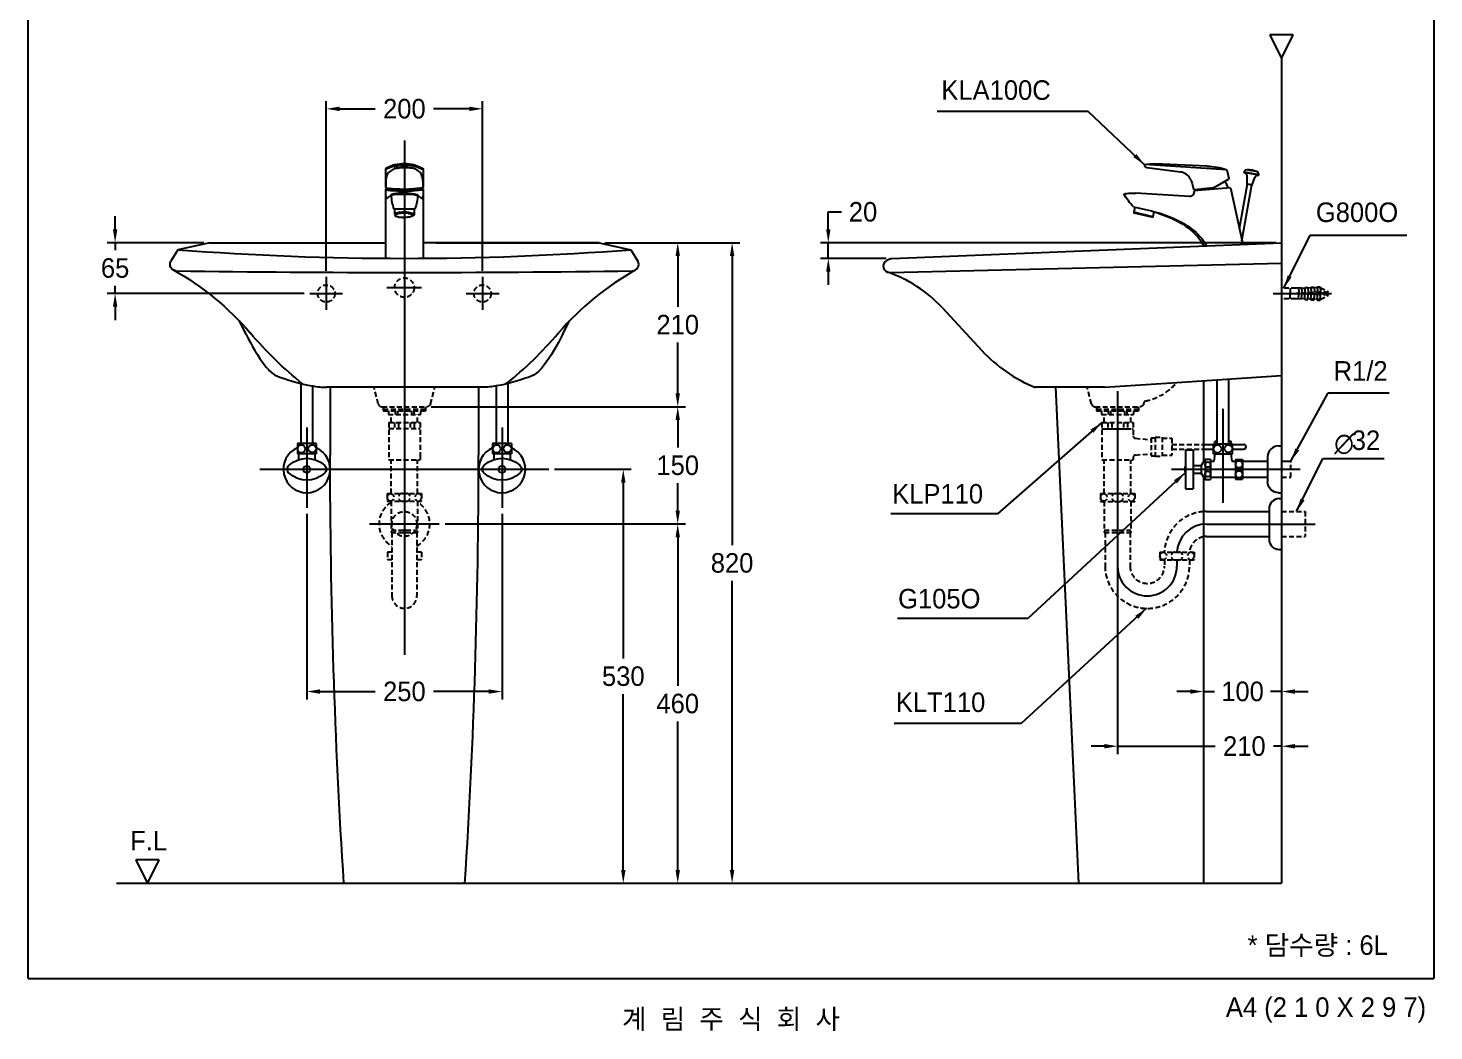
# Model space of a CAD drawing. Header units: millimetres. Extents: x 0 to 5707, y -67 to 2530.
# Drawn here: x 1907 to 3707, y -67 to 1217 of the extents above; entities that cross this region are included whole.
import ezdxf
from ezdxf.enums import TextEntityAlignment as Align
from ezdxf.lldxf.tags import DXFTag

# ---------------------------------------------------------------- set-up
doc = ezdxf.new("R2010")
doc.units = ezdxf.units.MM
doc.linetypes.add('DASHED2', pattern=[9.525, 6.35, -3.175])
for name, color, linetype in [('TEXT', 7, 'Continuous'), ('내부선 및 부속', 4, 'Continuous'), ('도각라인', 7, 'Continuous'), ('외형선', 3, 'Continuous'), ('점선', 6, 'DASHED2'), ('중심선', 1, 'DASHED'), ('치수선', 7, 'Continuous')]:
    doc.layers.add(name, color=color, linetype=linetype)
doc.styles.add('____', font='')
doc.styles.add('타이틀', font='H2GTRM.TTF', dxfattribs={"height": 25})
doc.styles.get('____').set_extended_font_data('굴림')
tags = doc.linetypes.add('DASHDOT', pattern=[70, 31, -13, 13, -13]).pattern_tags.tags
tags[10:11] = [DXFTag(74, 4), DXFTag(75, 0), DXFTag(340, '0'), DXFTag(46, 0.0), DXFTag(50, 0.0), DXFTag(44, 0.0), DXFTag(45, 0.0)]
tags[8:9] = [DXFTag(74, 4), DXFTag(75, 0), DXFTag(340, '0'), DXFTag(46, 0.0), DXFTag(50, 0.0), DXFTag(44, 0.0), DXFTag(45, 0.0)]
tags[6:7] = [DXFTag(74, 4), DXFTag(75, 0), DXFTag(340, '0'), DXFTag(46, 0.0), DXFTag(50, 0.0), DXFTag(44, 0.0), DXFTag(45, 0.0)]
tags[4:5] = [DXFTag(74, 4), DXFTag(75, 0), DXFTag(340, '0'), DXFTag(46, 0.0), DXFTag(50, 0.0), DXFTag(44, 0.0), DXFTag(45, 0.0)]
tags = doc.linetypes.add('DASHED', pattern=[25.72, 12.86, -12.86]).pattern_tags.tags
tags[6:7] = [DXFTag(74, 4), DXFTag(75, 0), DXFTag(340, '0'), DXFTag(46, 0.0), DXFTag(50, 0.0), DXFTag(44, 0.0), DXFTag(45, 0.0)]
tags[4:5] = [DXFTag(74, 4), DXFTag(75, 0), DXFTag(340, '0'), DXFTag(46, 0.0), DXFTag(50, 0.0), DXFTag(44, 0.0), DXFTag(45, 0.0)]
doc.dimstyles.new('MSADIM', dxfattribs={"dimtxt": 33, "dimasz": 17, "dimexe": 10, "dimexo": 7.5, "dimgap": 10, "dimtad": 0, "dimtih": 1, "dimtoh": 1, "dimdec": 0, "dimzin": 1, "dimdsep": 46, "dimtxsty": '____', "dimcen": 11.25, "dimadec": 0, "dimazin": 0, "dimtfac": 1, "dimtdec": 0, "dimtix": 1, "dimtmove": 0, "dimatfit": 3, "dimfxl": 0, "dimtolj": 1, "dimtzin": 1, "dimarcsym": 0})

# ---------------------------------------------------------------- blocks, each defined once
blk = doc.blocks.new('*D22')
at = {"layer": '치수선', "color": 0, "linetype": 'Continuous', "lineweight": -2}
for p, q in [((2289.1, 905.9), (2289.1, 1123.4)), ((2489.1, 905.9), (2489.1, 1123.4)), ((2306.1, 1113.4), (2351.8, 1113.4)), ((2472.1, 1113.4), (2426.4, 1113.4))]:
    blk.add_line(p, q, dxfattribs=at)
at = {"layer": '치수선', "color": 0, "linetype": 'Continuous'}
for points in [[(2306.1, 1116.2), (2306.1, 1110.5), (2289.1, 1113.4)], [(2472.1, 1116.2), (2472.1, 1110.5), (2489.1, 1113.4)]]:
    blk.add_solid(points, dxfattribs=at)
at = {"layer": '치수선', "color": 0, "linetype": 'Continuous', "insert": (2389.1, 1113.4), "char_height": 25, "attachment_point": 5, "style": '____'}
blk.add_mtext('\\A1;200', dxfattribs=at)
blk = doc.blocks.new('*D23')
at = {"layer": '치수선', "color": 0, "linetype": 'Continuous', "lineweight": -2}
for p, q in [((2018.7, 959), (2018.7, 976)), ((2132.3, 942), (2008.7, 942)), ((2018.7, 942), (2018.7, 932.3)), ((2018.7, 877), (2018.7, 886.7)), ((2260.7, 877), (2008.7, 877)), ((2018.7, 860), (2018.7, 843))]:
    blk.add_line(p, q, dxfattribs=at)
at = {"layer": '치수선', "color": 0, "linetype": 'Continuous'}
for points in [[(2015.9, 959), (2021.6, 959), (2018.7, 942)], [(2015.9, 860), (2021.6, 860), (2018.7, 877)]]:
    blk.add_solid(points, dxfattribs=at)
at = {"layer": '치수선', "color": 0, "linetype": 'Continuous', "insert": (2018.7, 909.5), "char_height": 25, "attachment_point": 5, "style": '____'}
blk.add_mtext('\\A1;65', dxfattribs=at)
blk = doc.blocks.new('*D24')
at = {"layer": '치수선', "color": 0, "linetype": 'Continuous', "lineweight": -2}
for p, q in [((2645.9, 942), (2749.1, 942)), ((2739.1, 925), (2739.1, 859.8)), ((2739.1, 749), (2739.1, 814.1)), ((2425.2, 732), (2749.1, 732))]:
    blk.add_line(p, q, dxfattribs=at)
at = {"layer": '치수선', "color": 0, "linetype": 'Continuous'}
for points in [[(2736.3, 925), (2741.9, 925), (2739.1, 942)], [(2736.3, 749), (2741.9, 749), (2739.1, 732)]]:
    blk.add_solid(points, dxfattribs=at)
at = {"layer": '치수선', "color": 0, "linetype": 'Continuous', "insert": (2739.1, 837), "char_height": 25, "attachment_point": 5, "style": '____'}
blk.add_mtext('\\A1;210', dxfattribs=at)
blk = doc.blocks.new('*D25')
at = {"layer": '치수선', "color": 0, "linetype": 'Continuous', "lineweight": -2}
for p, q in [((2931.9, 959), (2931.9, 981.4)), ((2931.9, 981.4), (2948.9, 981.4)), ((3504.8, 942), (2921.9, 942)), ((2931.9, 922), (2931.9, 942)), ((3005.8, 922), (2921.9, 922)), ((2931.9, 905), (2931.9, 888))]:
    blk.add_line(p, q, dxfattribs=at)
at = {"layer": '치수선', "color": 0, "linetype": 'Continuous'}
for points in [[(2929.1, 959), (2934.7, 959), (2931.9, 942)], [(2929.1, 905), (2934.7, 905), (2931.9, 922)]]:
    blk.add_solid(points, dxfattribs=at)
at = {"layer": '치수선', "color": 0, "linetype": 'Continuous', "insert": (2976.4, 981.4), "char_height": 25, "attachment_point": 5, "style": '____'}
blk.add_mtext('\\A1;20', dxfattribs=at)
blk = doc.blocks.new('*D26')
at = {"layer": '치수선', "color": 0, "linetype": 'Continuous', "lineweight": -2}
for p, q in [((3302.3, 540.4), (3302.3, 287.5)), ((3512.3, 307.3), (3512.3, 287.5)), ((3285.3, 297.5), (3268.3, 297.5)), ((3302.3, 297.5), (3427.3, 297.5)), ((3512.3, 297.5), (3501.9, 297.5)), ((3529.3, 297.5), (3546.3, 297.5))]:
    blk.add_line(p, q, dxfattribs=at)
at = {"layer": '치수선', "color": 0, "linetype": 'Continuous'}
for points in [[(3285.3, 300.3), (3285.3, 294.6), (3302.3, 297.5)], [(3529.3, 300.3), (3529.3, 294.6), (3512.3, 297.5)]]:
    blk.add_solid(points, dxfattribs=at)
at = {"layer": '치수선', "color": 0, "linetype": 'Continuous', "insert": (3464.6, 297.5), "char_height": 25, "attachment_point": 5, "style": '____'}
blk.add_mtext('\\A1;210', dxfattribs=at)
blk = doc.blocks.new('*D27')
at = {"layer": '치수선', "color": 0, "linetype": 'Continuous', "lineweight": -2}
for p, q in [((2423.6, 732), (2749.1, 732)), ((2739.1, 715), (2739.1, 679.8)), ((2739.1, 599), (2739.1, 634.1)), ((2441.2, 582), (2749.1, 582))]:
    blk.add_line(p, q, dxfattribs=at)
at = {"layer": '치수선', "color": 0, "linetype": 'Continuous'}
for points in [[(2736.3, 715), (2741.9, 715), (2739.1, 732)], [(2736.3, 599), (2741.9, 599), (2739.1, 582)]]:
    blk.add_solid(points, dxfattribs=at)
at = {"layer": '치수선', "color": 0, "linetype": 'Continuous', "insert": (2739.1, 657), "char_height": 25, "attachment_point": 5, "style": '____'}
blk.add_mtext('\\A1;150', dxfattribs=at)
blk = doc.blocks.new('*D28')
at = {"layer": '치수선', "color": 0, "linetype": 'Continuous', "lineweight": -2}
for p, q in [((2441.2, 582), (2749.1, 582)), ((2739.1, 565), (2739.1, 374.8)), ((2739.1, 139), (2739.1, 329.1)), ((2708.8, 122), (2749.1, 122))]:
    blk.add_line(p, q, dxfattribs=at)
at = {"layer": '치수선', "color": 0, "linetype": 'Continuous'}
for points in [[(2736.3, 565), (2741.9, 565), (2739.1, 582)], [(2736.3, 139), (2741.9, 139), (2739.1, 122)]]:
    blk.add_solid(points, dxfattribs=at)
at = {"layer": '치수선', "color": 0, "linetype": 'Continuous', "insert": (2739.1, 352), "char_height": 25, "attachment_point": 5, "style": '____'}
blk.add_mtext('\\A1;460', dxfattribs=at)
blk = doc.blocks.new('*D29')
at = {"layer": '치수선', "color": 0, "linetype": 'Continuous', "lineweight": -2}
for p, q in [((2581.4, 652), (2679.4, 652)), ((2669.4, 635), (2669.4, 409.8)), ((2669.4, 139), (2669.4, 364.2)), ((2656.8, 122), (2679.4, 122))]:
    blk.add_line(p, q, dxfattribs=at)
at = {"layer": '치수선', "color": 0, "linetype": 'Continuous'}
for points in [[(2666.6, 635), (2672.2, 635), (2669.4, 652)], [(2666.6, 139), (2672.2, 139), (2669.4, 122)]]:
    blk.add_solid(points, dxfattribs=at)
at = {"layer": '치수선', "color": 0, "linetype": 'Continuous', "insert": (2669.4, 387), "char_height": 25, "attachment_point": 5, "style": '____'}
blk.add_mtext('\\A1;530', dxfattribs=at)
blk = doc.blocks.new('*D30')
at = {"layer": '치수선', "color": 0, "linetype": 'Continuous', "lineweight": -2}
for p, q in [((2645.9, 942), (2818.7, 942)), ((2808.7, 925), (2808.7, 554.8)), ((2808.7, 139), (2808.7, 509.2)), ((2810.7, 122), (2818.7, 122))]:
    blk.add_line(p, q, dxfattribs=at)
at = {"layer": '치수선', "color": 0, "linetype": 'Continuous'}
for points in [[(2805.9, 925), (2811.6, 925), (2808.7, 942)], [(2805.9, 139), (2811.6, 139), (2808.7, 122)]]:
    blk.add_solid(points, dxfattribs=at)
at = {"layer": '치수선', "color": 0, "linetype": 'Continuous', "insert": (2808.7, 532), "char_height": 25, "attachment_point": 5, "style": '____'}
blk.add_mtext('\\A1;820', dxfattribs=at)
blk = doc.blocks.new('*D31')
at = {"layer": '치수선', "color": 0, "linetype": 'Continuous', "lineweight": -2}
for p, q in [((3395.3, 367.5), (3378.3, 367.5)), ((3412.3, 374.6), (3412.3, 357.5)), ((3412.3, 367.5), (3426.4, 367.5)), ((3512.3, 367.5), (3498.2, 367.5)), ((3512.3, 369.4), (3512.3, 357.5)), ((3529.3, 367.5), (3546.3, 367.5))]:
    blk.add_line(p, q, dxfattribs=at)
at = {"layer": '치수선', "color": 0, "linetype": 'Continuous'}
for points in [[(3395.3, 370.3), (3395.3, 364.6), (3412.3, 367.5)], [(3529.3, 370.3), (3529.3, 364.6), (3512.3, 367.5)]]:
    blk.add_solid(points, dxfattribs=at)
at = {"layer": '치수선', "color": 0, "linetype": 'Continuous', "insert": (3462.3, 367.5), "char_height": 25, "attachment_point": 5, "style": '____'}
blk.add_mtext('\\A1;100', dxfattribs=at)
blk = doc.blocks.new('*D32')
at = {"layer": '치수선', "color": 0, "linetype": 'Continuous', "lineweight": -2}
for p, q in [((2264.1, 595), (2264.1, 357.5)), ((2514.1, 595), (2514.1, 357.5)), ((2281.1, 367.5), (2351.8, 367.5)), ((2497.1, 367.5), (2426.4, 367.5))]:
    blk.add_line(p, q, dxfattribs=at)
at = {"layer": '치수선', "color": 0, "linetype": 'Continuous'}
for points in [[(2281.1, 370.3), (2281.1, 364.6), (2264.1, 367.5)], [(2497.1, 370.3), (2497.1, 364.6), (2514.1, 367.5)]]:
    blk.add_solid(points, dxfattribs=at)
at = {"layer": '치수선', "color": 0, "linetype": 'Continuous', "insert": (2389.1, 367.5), "char_height": 25, "attachment_point": 5, "style": '____'}
blk.add_mtext('\\A1;250', dxfattribs=at)

msp = doc.modelspace()

# ---------------------------------------------------------------- linework, layer by layer
at = {"layer": '내부선 및 부속', "linetype": 'Continuous'}
for p, q in [((2374.1, 1039.4), (2365.1, 1035.6)), ((2365.1, 1036), (2365.1, 1013)), ((2374.7, 1041.1), (2366, 1037.4)), ((2375.6, 1036.6), (2370.2, 1032.9)), ((2376.6, 1041.6), (2375.5, 1041.4)), ((2401.7, 1041.6), (2402.7, 1041.4)), ((2402.7, 1036.6), (2408, 1032.9)), ((2403.5, 1041.1), (2412.2, 1037.4)), ((2404.1, 1039.4), (2413.1, 1035.6)), ((2413.1, 1036), (2413.1, 1013)), ((2413.2, 1036.5), (2413.2, 1036.5)), ((3336.7, 1041.4), (3336.9, 1040.4)), ((3336.7, 1041.4), (3336.9, 1040.4)), ((3441.8, 1035.5), (3337.2, 1042)), ((3382.9, 1032.5), (3339.8, 1037.8)), ((3416.7, 1040.2), (3350.4, 1043)), ((3442.2, 1035.2), (3444.6, 1024.1)), ((3464.3, 1031.8), (3464.5, 1032.8)), ((3483, 1028.5), (3464.3, 1031.8)), ((3466.6, 1035.4), (3464.5, 1032.8)), ((3464.5, 1032.8), (3483.2, 1029.5)), ((3482.1, 1032.6), (3466.6, 1035.4)), ((3468, 1027.4), (3468, 1017.4)), ((3483.2, 1029.5), (3482.1, 1032.6)), ((3483.2, 1029.5), (3483, 1028.5)), ((2365.1, 1010.3), (2365.1, 922.1)), ((2365.5, 1020.7), (2365.3, 1013.3)), ((2369.2, 1010.9), (2369.1, 1010.4)), ((2409, 1010.9), (2409.1, 1010.4)), ((2412.7, 1020.7), (2412.9, 1013.3)), ((2413.1, 1010.3), (2413.1, 922.1)), ((3398.3, 1015.9), (3399.4, 1010.7)), ((3447.1, 1012.4), (3400, 1008.3)), ((3421.4, 1011.7), (3400.5, 1009.9)), ((3403.8, 1010.2), (3403.6, 1008.6)), ((3444.1, 1023.1), (3428.5, 1014)), ((3447.1, 1012.4), (3462.5, 940)), ((3468.3, 1016.9), (3458.2, 959.9)), ((3461.6, 944.2), (3474.2, 1015.9)), ((3468, 1017.4), (3474.6, 1016.2)), ((3474.2, 1015.9), (3468.3, 1016.9)), ((3474.6, 1016.2), (3478.1, 1025.6)), ((2365.1, 1002.6), (2365.7, 1000.2)), ((2372.2, 1003.3), (2367, 998.8)), ((2372.2, 1003.2), (2372.2, 1003.2)), ((2406, 1003.3), (2411.2, 998.8)), ((2413.1, 1002.6), (2412.5, 1000.2)), ((3394.3, 1001.3), (3325.8, 1005.5)), ((2375.6, 985.2), (2402.6, 985.2)), ((2376.6, 985.2), (2376.6, 978)), ((2401.6, 985.2), (2401.6, 978)), ((3322.7, 987.9), (3345.6, 982.7)), ((3324.6, 987.4), (3323, 981)), ((3347.4, 975.2), (3323, 981)), ((3346.2, 974.5), (3323.8, 979.8)), ((3348.9, 981.6), (3347.4, 975.2)), ((3010.5, 904), (3512.3, 915.7)), ((2256.6, 761.7), (2256.6, 684.8)), ((2271.6, 758.6), (2271.6, 684.8)), ((2506.6, 758.6), (2506.6, 684.7)), ((2521.6, 761.7), (2521.6, 684.7)), ((3429.8, 684.7), (3429.8, 766.6)), ((3444.8, 684.7), (3444.8, 767.6)), ((2252.1, 684.8), (2252.1, 671.8)), ((2276.1, 684.8), (2252.1, 684.8)), ((2276.1, 684.8), (2276.1, 671.8)), ((2502.1, 684.8), (2502.1, 671.8)), ((2526.1, 684.8), (2502.1, 684.8)), ((2526.1, 684.8), (2526.1, 671.8)), ((3425.3, 684.7), (3449.3, 684.7)), ((3425.3, 671.7), (3425.3, 684.7)), ((3429.8, 687.4), (3426.8, 687.4)), ((3426.8, 684.7), (3426.8, 687.4)), ((3447.8, 687.4), (3444.8, 687.4)), ((3447.8, 684.7), (3447.8, 687.4)), ((3449.3, 671.7), (3449.3, 684.7)), ((2276.1, 671.8), (2252.1, 671.8)), ((2253.6, 671.8), (2253.6, 664.3)), ((2274.6, 671.8), (2274.6, 664.3)), ((2526.1, 671.8), (2502.1, 671.8)), ((2503.6, 671.8), (2503.6, 664.3)), ((2524.6, 671.8), (2524.6, 664.3)), ((3389.3, 677), (3389.3, 627)), ((3389.3, 677), (3399.3, 677)), ((3399.3, 677), (3399.3, 627)), ((3412.3, 683.9), (3425.3, 683.9)), ((3412.3, 677.9), (3425.3, 677.9)), ((3425.3, 671.7), (3449.3, 671.7)), ((3425.8, 662.2), (3427.3, 671.7)), ((3447.3, 671.7), (3448.8, 662.2)), ((3449.3, 683.9), (3463.8, 683.9)), ((3449.3, 677.9), (3463.8, 677.9)), ((3494.3, 668), (3494.3, 636)), ((3508.3, 682), (3512.3, 682)), ((3399.3, 656.7), (3409.3, 656.7)), ((3414.3, 665), (3409.3, 656.7)), ((3409.3, 656.7), (3409.3, 647.2)), ((3414.3, 665), (3421.3, 665)), ((3414.3, 665), (3414.3, 639)), ((3421.3, 665), (3421.3, 639)), ((3421.3, 662.2), (3425.8, 662.2)), ((3448.8, 662.2), (3453.3, 662.2)), ((3453.3, 664.5), (3453.3, 639.5)), ((3453.3, 664.5), (3462.3, 664.5)), ((3462.3, 664.5), (3462.3, 639.5)), ((3462.3, 662.2), (3494.3, 662.2)), ((3399.3, 647.2), (3409.3, 647.2)), ((3409.3, 647.2), (3414.3, 639)), ((3414.3, 639), (3421.3, 639)), ((3421.3, 641.7), (3453.3, 641.7)), ((3453.3, 639.5), (3462.3, 639.5)), ((3462.3, 641.7), (3494.3, 641.7)), ((3512.3, 634.4), (3512.3, 569.4)), ((3389.3, 627), (3399.3, 627)), ((3508.3, 622), (3512.3, 622)), ((3509.3, 614.4), (3512.3, 614.4)), ((3416.2, 597.9), (3496.3, 597.9)), ((3496.3, 601.4), (3496.3, 565.9)), ((3416.2, 565.9), (3496.3, 565.9)), ((3496.3, 565.9), (3496.3, 562.4)), ((3509.3, 549.4), (3512.3, 549.4))]:
    msp.add_line(p, q, dxfattribs=at)
at = {"layer": '내부선 및 부속', "linetype": 'Continuous', "flags": 128}
for points in [[(2365.5, 1020.7, -0.089073), (2367.3, 1029.3)], [(2367.3, 1029.3, -0.148054), (2370.2, 1032.9)], [(2375.6, 1036.6, -0.068814), (2375.9, 1036.8)], [(2375.8, 1039.9, -0.019852), (2380.1, 1040.2)], [(2376.9, 1037.1, -0.026271), (2380.1, 1037.5)], [(2395.3, 1041.9, -0.016795), (2402, 1041.5)], [(2401.3, 1037.1, -0.036531), (2402.3, 1036.8)], [(2402, 1041.5, -0.078329), (2403.5, 1041.1)], [(2402.5, 1039.9, -0.072082), (2404.1, 1039.4)], [(2412.2, 1037.4, -0.2995), (2413.1, 1036)], [(3339.8, 1037.8, -0.169046), (3336.9, 1040.4)], [(3337.1, 1042, -0.060898), (3350.4, 1043)], [(3416.7, 1040.2, -0.071682), (3441.9, 1035.5)], [(3441.8, 1035.5, -0.337043), (3442.2, 1035.2)], [(3464.3, 1031.8, -0.361169), (3468, 1027.4)], [(3466.6, 1035.4, -0.142794), (3482.1, 1032.6)], [(3478.1, 1025.6, -0.361169), (3483, 1028.5)], [(2369.3, 1010.1, -0.315383), (2369.1, 1010.4)], [(2409, 1011.7, -0.016667), (2401.1, 1011)], [(2407.4, 1010.7, -0.013052), (2401.1, 1010.2)], [(2406.5, 1009.5, -0.019226), (2401.6, 1009)], [(2406.8, 1009, -0.009297), (2402.2, 1008.6)], [(2408.3, 1009.9, -0.033057), (2406.5, 1009.5)], [(2410.5, 1009.4, -0.016749), (2406.8, 1009)], [(2410.1, 1011.1, -0.01735), (2407.4, 1010.7)], [(2409, 1010.1, -0.063261), (2408.3, 1009.9)], [(2412.4, 1012.3, -0.040906), (2409, 1011.7)], [(2412.1, 1011.6, -0.047171), (2410.1, 1011.1)], [(2412.5, 1009.9, -0.038487), (2410.5, 1009.4)], [(2410.9, 1011.2, -0.052464), (2412.7, 1010.7)], [(2413.1, 1013, -0.312768), (2412.1, 1011.6)], [(2413.1, 1013.3, -0.33485), (2412.4, 1012.3)], [(2413, 1010.2, -0.104527), (2412.5, 1009.9)], [(2412.7, 1010.7, -0.110263), (2413.1, 1010.5)], [(2413.1, 1010.5, -0.425112), (2413, 1010.2)], [(3400, 1008.3, -0.51857), (3394.3, 1001.3)], [(3395.4, 1023.9, -0.070886), (3398.3, 1015.9)], [(3400.5, 1009.9, -0.378336), (3399.4, 1010.7)], [(3428.5, 1014, -0.111261), (3421.4, 1011.7)], [(3439.6, 1020.5, -0.082698), (3443.4, 1012.1)], [(3444.6, 1024.1, -0.323464), (3444.1, 1023.1)], [(3468.4, 1016.9, -0.337834), (3468, 1017.4)], [(3474.6, 1016.2, -0.337834), (3474.1, 1015.9)], [(2393.2, 1005.5, -0.046773), (2405.2, 1003.7)], [(2401.1, 1004.2, -0.028461), (2405.1, 1003.7)], [(2402.1, 1003.5, -0.021614), (2405.4, 1003.2)], [(2406.1, 1003, -0.078674), (2402.6, 985.2)], [(2405.1, 1003.7, -0.135172), (2406, 1003.3)], [(2405.4, 1003.2, -0.06795), (2406.1, 1003)], [(2405.8, 1003.4, -0.261582), (2406.1, 1003)], [(2411.9, 998.9, -0.463813), (2411.2, 998.8)], [(2412.5, 1000.2, -0.071879), (2411.9, 998.9)], [(3310.9, 1003.8, -0.495636), (3311.2, 1004.5)], [(3322.7, 987.9, -0.069061), (3310.9, 1003.8)], [(3311.2, 1004.5, -0.046958), (3318.7, 1005.5)], [(3318.7, 1005.5, -0.025335), (3325.8, 1005.5)], [(2393.2, 974.6, -0.019341), (2389.1, 974.4)], [(2397.9, 975.4, -0.04124), (2393.2, 974.6)], [(2393.9, 979.6, -0.046246), (2398.5, 978.7)], [(2394.9, 980.7, -0.049756), (2399.6, 979.7)], [(2399.6, 976, -0.068377), (2396.5, 975.1)], [(2399.5, 975.9, -0.03411), (2397.9, 975.4)], [(2398.5, 978.7, -0.109407), (2400.4, 977.7)], [(2400.8, 976.6, -0.063858), (2399.5, 975.9)], [(2399.6, 979.7, -0.094383), (2401.2, 978.8)], [(2400.4, 976.7, -0.105383), (2399.6, 976)], [(2400.4, 977.7, -0.413018), (2400.4, 976.7)], [(2401.6, 977.8, -0.188205), (2400.8, 976.6)], [(2401.2, 978.8, -0.276305), (2401.6, 977.8)], [(3345.6, 982.7, -0.07809), (3388.9, 965.4)], [(3347.4, 975.2, -0.414214), (3346.2, 974.5)], [(3348.9, 981.6, -0.040931), (3375.6, 971.4)], [(3375.6, 971.4, -0.084528), (3401.7, 953)], [(3388.9, 965.4, -0.085415), (3410, 947.4)], [(3401.7, 953, -0.078276), (3412.7, 938)], [(3410, 947.4, -0.048392), (3416.4, 938.1)], [(2259.1, 761.1, -0.047041), (2191.7, 826.5)], [(2241.4, 657.2, -0.388889), (2286.8, 657.2)], [(2491.4, 657.2, -0.388889), (2536.8, 657.2)], [(2241.4, 646.9, -0.44), (2241.4, 657.2)], [(2286.8, 657.2, -0.44), (2286.8, 646.9)], [(2491.4, 646.9, -0.44), (2491.4, 657.2)], [(2536.8, 657.2, -0.44), (2536.8, 646.9)], [(2286.8, 646.9, -0.388889), (2241.4, 646.9)], [(2536.8, 646.9, -0.388889), (2491.4, 646.9)], [(3508.3, 622, -0.414214), (3494.3, 636)]]:
    msp.add_lwpolyline(points, format="xyb", dxfattribs=at)
at = {"layer": '내부선 및 부속', "linetype": 'Continuous'}
for centre, radius in [((2257.2, 678.2), 5), ((2271.1, 678.4), 5), ((2507.2, 678.2), 5), ((2521.1, 678.4), 5), ((3430.3, 678.1), 5), ((3444.3, 678.4), 5), ((2264.1, 652), 4.5), ((2514.1, 652), 4.5), ((3417.8, 658), 3.5), ((3417.8, 646), 3.5), ((3457.8, 658.5), 4.5), ((3457.8, 645.5), 4.5)]:
    msp.add_circle(centre, radius, dxfattribs=at)
for centre, radius, start, end in [((2366.6, 1036), 1.5, 113.3083, 180), ((2376.5, 1033.9), 6, 96.7897, 113.2812), ((2376.7, 1036.5), 5, 95.3932, 113.3083), ((2378.2, 1030.2), 7, 100.1745, 108.543), ((2385.6, 941.9), 100, 91.5446, 95.3932), ((2389.1, 988.1), 55, 76.8183, 103.1809), ((2389.1, 810.4), 230, 87.7594, 92.2406), ((2389.1, 912.8), 125, 85.8449, 94.1551), ((2389.1, 812), 230, 88.4554, 91.5446), ((2396, 985.3), 55, 83.2103, 87.7594), ((2396, 1007.5), 30, 79.8255, 85.8449), ((2401.8, 1035.4), 1.5, 55.7109, 71.457), ((2403.5, 1026.3), 8, 21.9073, 55.5941), ((2387.7, 1020), 25, 1.547, 21.9073), ((3337.2, 1041.5), 0.5, 86.4858, 191.9893), ((3380.8, 1016.1), 16.5, 28.2146, 82.9494), ((2366.1, 1013.3), 1, 180, 254.0525), ((2366.6, 1013), 1.5, 180, 249.4721), ((2365.3, 1010.3), 0.2, 136.2221, 228.3459), ((2365.9, 1009.8), 1, 111.0535, 136.2221), ((2366.2, 1011.3), 1.5, 228.3459, 252.2151), ((2368.8, 1002.3), 9, 99.1281, 111.0535), ((2369.8, 1022.7), 13.5, 252.2151, 261.0313), ((2371.6, 1032.5), 21, 254.0525, 263.4222), ((2369.9, 1021.9), 11, 249.4721, 260.2749), ((2376.3, 1063.7), 55, 261.0313, 264.8696), ((2374.8, 1050.5), 40, 260.2749, 264.2507), ((2382.9, 1130.1), 119.2, 263.4222, 267.2417), ((2370.6, 1012.4), 2.6, 239.9712, 254.4503), ((2373.6, 1023.3), 14, 254.4503, 262.0238), ((2382.9, 1130.1), 120, 264.2507, 267.2417), ((2382.6, 1133.4), 125, 264.8696, 267.0002), ((2380.7, 1073.9), 65, 262.0238, 266.4296), ((2389.1, 1258.3), 250, 267.0002, 272.9998), ((2389.1, 1208.6), 200, 266.4296, 273.5704), ((2389.1, 1259.9), 249.2, 267.2417, 272.7583), ((2389.1, 1259.9), 250, 267.2417, 272.7583), ((2408.8, 1010.4), 0.3, 300.0288, 10.0464), ((2370.6, 1001.5), 5, 194.7819, 211.2271), ((2366.7, 999.2), 0.5, 211.2271, 310.757), ((2373.5, 1001.7), 2, 99.9642, 130.7567), ((2372.7, 1003), 0.5, 123.3079, 181.9444), ((2373.2, 1000.7), 2.5, 97.9387, 113.4878), ((2430.1, 1004.9), 58, 181.9444, 199.938), ((2378.1, 965.5), 38, 92.986, 97.9387), ((2388.6, 940.6), 65, 93.1311, 103.8428), ((2379.2, 969.2), 35, 93.4431, 99.9642), ((2389.1, 753.8), 250, 87.014, 92.986), ((2389.1, 804.5), 200, 86.5569, 93.4431), ((2389.1, 930.6), 75, 86.8689, 93.1311), ((2377.6, 978), 1, 129.2743, 191.0574), ((2378.6, 978.2), 2, 191.0574, 233.692), ((2380.1, 974.9), 5, 107.7072, 129.2743), ((2381, 981.4), 6, 233.692, 248.3072), ((2378.3, 977.1), 0.7, 131.0987, 220.8647), ((2379.7, 978.3), 2.5, 220.8647, 244.9279), ((2381.1, 973.9), 5, 106.1239, 131.0987), ((2385.9, 956.8), 24, 96.3133, 107.7072), ((2383.7, 986.9), 12, 244.9279, 260.5745), ((2383.2, 987), 12, 248.3072, 256.1217), ((2386.7, 954.7), 25, 95.5326, 106.1239), ((2387.3, 1003.5), 29, 256.1217, 265.5679), ((2389.1, 1019.5), 45, 260.5745, 279.4255), ((2389.1, 928), 53, 83.6867, 96.3133), ((2389.1, 929.8), 50, 84.4674, 95.5326), ((2389.1, 1027.4), 53, 265.5679, 270), ((3324, 980.8), 1, 166.6114, 256.6114), ((2389.1, 4737.8), 3815.8, 265.6413, 274.3587), ((2389.1, 21221.6), 20317.7, 269.17621, 270.82379), ((2206.4, 1151.3), 500, 308.7165, 319.4896), ((2264.1, 652), 30, 113.5782, 66.4218), ((2514.1, 652), 30, 113.5782, 66.4218), ((3463.8, 680.9), 3, 270, 90), ((3508.3, 668), 14, 90, 180), ((3395.7, 652), 7.84, 144.9654, 215.0346), ((3509.3, 601.4), 13, 90, 180), ((3416.2, 543.9), 54, 90, 94.1511), ((3416.2, 543.9), 22, 90, 100.2345), ((3509.3, 562.4), 13, 180, 270)]:
    msp.add_arc(centre, radius, start, end, dxfattribs=at)
msp.add_open_spline([(2402.6, 1036.7), (2402.6, 1036.7), (2402.6, 1036.7)], degree=2, dxfattribs=at)
msp.add_point((2389.1, 922), dxfattribs=at)
at = {"layer": '도각라인', "color": 7}
for p, q in [((1907.3, 0), (1907.3, 2530)), ((3707.3, 2530), (3707.3, 0)), ((1907.3, 0), (3707.3, 0))]:
    msp.add_line(p, q, dxfattribs=at)
at = {"layer": '외형선', "linetype": 'Continuous'}
for p, q in [((3527.3, 1208), (3497.3, 1208)), ((3497.3, 1208), (3512.3, 1178)), ((3512.3, 1178), (3527.3, 1208)), ((3512.3, 1178), (3512.3, 122)), ((2139.8, 942), (2099.1, 933)), ((2139.8, 942), (2365.1, 942)), ((2638.4, 942), (2413.1, 942)), ((2429.3, 942), (2638.4, 942)), ((2638.4, 942), (2679.1, 933)), ((3013.3, 922), (3512.3, 942)), ((2099.1, 933), (2090.2, 918.2)), ((2679.1, 933), (2688, 918.2)), ((3011.2, 921.4), (3006.7, 919.1)), ((3077.6, 859), (3128.3, 804.1)), ((3512.3, 792), (3512.3, 447)), ((2488.9, 757), (2289.3, 757)), ((2294.1, 757), (2294.1, 670.1)), ((2484.1, 757), (2484.1, 670.1)), ((3263.4, 757), (3197.4, 757)), ((3222.8, 757), (3252.3, 122)), ((3279, 757), (3263.4, 757)), ((3285.6, 757.2), (3378.1, 763.2)), ((3378.1, 763.2), (3512.3, 772)), ((3412.3, 765.5), (3412.3, 661.7)), ((3412.3, 642.3), (3412.3, 122)), ((2075.1, 151.9), (2045.1, 151.9)), ((2045.1, 151.9), (2060.1, 121.9)), ((2060.1, 121.9), (2075.1, 151.9)), ((2020.5, 122), (3512.3, 122))]:
    msp.add_line(p, q, dxfattribs=at)
at = {"layer": '외형선', "linetype": 'Continuous', "flags": 128}
for points in [[(2097, 906.1, -0.577648), (2090.2, 918.2)], [(3011.2, 921.4, -0.108296), (3013.3, 922)], [(2093.2, 907.1, -0.089067), (2191.7, 826.5)], [(2591.7, 824.6, -0.011276), (2600.2, 841.5)], [(2591.7, 824.6, -0.051247), (2567.2, 784.4)], [(2567.2, 784.4, -0.069181), (2555.5, 772.8)], [(2506.8, 758.6, -0.044859), (2488.9, 757)], [(2554.6, 772.3, -0.049707), (2506.8, 758.6)], [(2555.5, 772.8, -0.067029), (2554.6, 772.3)], [(3285.6, 757.2, -0.016283), (3279, 757)], [(2311.6, 122, -0.015961), (2294.1, 670.1)]]:
    msp.add_lwpolyline(points, format="xyb", dxfattribs=at)
at = {"layer": '외형선', "linetype": 'Continuous'}
for centre, radius, start, end in [((2681.1, 914.1), 8, 270.8238, 30.8749), ((3010.3, 912), 8, 117.0189, 271.3405), ((2860.3, 592.6), 360, 119.1306, 139.4896), ((2952.8, 743.5), 170, 42.7774, 71.1589), ((1807.3, 644.2), 420, 25.44, 28.0241), ((2394.3, 923.4), 230, 205.44, 217.1746), ((3267.8, 933.2), 190, 222.7774, 247.8593), ((2258.8, 820.7), 60, 217.1746, 233.0044), ((2225.1, 776), 4, 233.0044, 248.3433), ((2316.2, 1005.3), 250.7, 248.3433, 259.726), ((2289.3, 857), 100, 259.726, 270), ((3197.3, 760), 3, 247.8593, 272.1291), ((-6107.4, 670.1), 8591.5, 356.34239, 0)]:
    msp.add_arc(centre, radius, start, end, dxfattribs=at)
at = {"layer": '점선'}
for p, q in [((3530.9, 884), (3512.3, 884)), ((3523.3, 884), (3523.3, 877)), ((3537.9, 884.3), (3530.9, 884)), ((3533.9, 884.1), (3534.3, 877.1)), ((3561.9, 884.6), (3534, 883.1)), ((3537.9, 884.3), (3538.3, 877.4)), ((3541.9, 884.6), (3545.9, 884.8)), ((3541.9, 884.6), (3542.3, 877.6)), ((3545.9, 884.8), (3546.3, 877.8)), ((3549.9, 885), (3553.9, 885.2)), ((3549.9, 885), (3550.3, 878)), ((3553.9, 885.2), (3554.3, 878.2)), ((3557.9, 885.4), (3561.9, 885.6)), ((3557.9, 885.4), (3558.3, 878.4)), ((3561.9, 885.6), (3562.3, 878.6)), ((3561.9, 884.6), (3572.2, 879.1)), ((3530.9, 870), (3512.3, 870)), ((3523.3, 870), (3523.3, 877)), ((3537.9, 869.6), (3530.9, 870)), ((3572.2, 879.1), (3531.1, 877)), ((3572.2, 874.8), (3531.1, 877)), ((3533.9, 869.8), (3534.3, 876.8)), ((3561.9, 869.4), (3534, 870.8)), ((3537.9, 869.6), (3538.3, 876.6)), ((3541.9, 869.4), (3542.3, 876.4)), ((3541.9, 869.4), (3545.9, 869.2)), ((3545.9, 869.2), (3546.3, 876.2)), ((3549.9, 869), (3550.3, 876)), ((3549.9, 869), (3553.9, 868.8)), ((3553.9, 868.8), (3554.3, 875.8)), ((3557.9, 868.6), (3558.3, 875.6)), ((3557.9, 868.6), (3561.9, 868.4)), ((3565.3, 877), (3560.2, 878.5)), ((3565.3, 877), (3560.2, 875.5)), ((3561.9, 868.4), (3562.3, 875.3)), ((3561.9, 869.4), (3572.2, 874.8)), ((2355.6, 735.7), (2350.2, 757)), ((2422.6, 735.7), (2428, 757)), ((3268.8, 735.7), (3263.4, 757)), ((2360.5, 732), (2417.7, 732)), ((2362.1, 732), (2362.1, 727)), ((2362.1, 729), (2416.1, 729)), ((2362.1, 727), (2416.1, 727)), ((2368.6, 727), (2368.6, 722)), ((2368.6, 722), (2409.6, 722)), ((2372.1, 712), (2372.1, 722)), ((2377.1, 727), (2377.1, 722)), ((2380.1, 727), (2380.1, 722)), ((2398.1, 727), (2398.1, 722)), ((2401.1, 727), (2401.1, 722)), ((2406.1, 712), (2406.1, 722)), ((2409.6, 727), (2409.6, 722)), ((2416.1, 732), (2416.1, 727)), ((3273.7, 732), (3330.9, 732)), ((3275.3, 731.9), (3275.3, 726.9)), ((3275.3, 728.9), (3329.3, 728.9)), ((3275.3, 726.9), (3329.3, 726.9)), ((3281.8, 726.9), (3281.8, 721.9)), ((3281.8, 721.9), (3322.8, 721.9)), ((3285.3, 711.9), (3285.3, 721.9)), ((3290.3, 726.9), (3290.3, 721.9)), ((3293.3, 726.9), (3293.3, 721.9)), ((3311.3, 726.9), (3311.3, 721.9)), ((3314.3, 726.9), (3314.3, 721.9)), ((3319.3, 711.9), (3319.3, 721.9)), ((3322.8, 726.9), (3322.8, 721.9)), ((3329.3, 731.9), (3329.3, 726.9)), ((3335.8, 735.7), (3336.3, 737.7)), ((2369.1, 712), (2369.1, 664)), ((2369.1, 712), (2409.1, 712)), ((2369.1, 704), (2409.1, 704)), ((2376.6, 712), (2376.6, 704)), ((2381.6, 712), (2381.6, 704)), ((2396.6, 712), (2396.6, 704)), ((2401.6, 712), (2401.6, 704)), ((2409.1, 712), (2409.1, 667.2)), ((3282.3, 711.9), (3282.3, 663.9)), ((3282.3, 711.9), (3322.3, 711.9)), ((3282.3, 703.9), (3322.3, 703.9)), ((3285.3, 703.9), (3319.3, 703.9)), ((3289.8, 711.9), (3289.8, 703.9)), ((3294.8, 711.9), (3294.8, 703.9)), ((3309.8, 711.9), (3309.8, 703.9)), ((3314.8, 711.9), (3314.8, 703.9)), ((3322.3, 711.9), (3322.3, 694.7)), ((3325, 691.7), (3345.3, 689.9)), ((3345.3, 692.4), (3345.3, 669.4)), ((3345.3, 692.4), (3350.3, 692.4)), ((3350.3, 692.9), (3350.3, 668.9)), ((3350.3, 692.9), (3359.3, 692.9)), ((3359.3, 692.9), (3359.3, 668.9)), ((3359.3, 691.7), (3371.8, 691.7)), ((3371.8, 691.7), (3371.8, 670.2)), ((3371.8, 691.7), (3371.8, 670.2)), ((2409.1, 667.2), (2409.1, 664)), ((3322.3, 667.2), (3322.3, 663.9)), ((3325, 670.2), (3345.3, 671.9)), ((3345.3, 669.4), (3350.3, 669.4)), ((3350.3, 668.9), (3359.3, 668.9)), ((3359.3, 670.2), (3371.8, 670.2)), ((3371.8, 683.9), (3412.3, 683.9)), ((3371.8, 677.9), (3412.3, 677.9)), ((2369.1, 664), (2409.1, 664)), ((2372.1, 621), (2372.1, 664)), ((2406.1, 621), (2406.1, 664)), ((3282.3, 663.9), (3322.3, 663.9)), ((3285.3, 620.9), (3285.3, 663.9)), ((3319.3, 620.9), (3319.3, 663.9)), ((3512.3, 662.2), (3524.3, 662.2)), ((3518.1, 662.2), (3521.6, 662.2)), ((3524.3, 641.7), (3524.3, 662.2)), ((3512.3, 641.7), (3524.3, 641.7)), ((2367.1, 621), (2411.1, 621)), ((2367.1, 621), (2367.1, 611)), ((2411.1, 621), (2411.1, 611)), ((3280.3, 620.9), (3324.3, 620.9)), ((3280.3, 620.9), (3280.3, 610.9)), ((3324.3, 620.9), (3324.3, 610.9)), ((2367.1, 611), (2411.1, 611)), ((2372.1, 611), (2372.1, 571)), ((2406.1, 611), (2406.1, 571)), ((3280.3, 610.9), (3324.3, 610.9)), ((3285.3, 610.9), (3285.3, 570.9)), ((3319.3, 610.9), (3319.3, 570.9)), ((3512.3, 597.9), (3542.3, 597.9)), ((3542.3, 597.9), (3542.3, 565.9)), ((2372.1, 574), (2406.1, 574)), ((2372.1, 571), (2406.1, 571)), ((2373.1, 571), (2373.1, 490)), ((2405.1, 571), (2405.1, 490)), ((3285.3, 573.9), (3319.3, 573.9)), ((3285.3, 570.9), (3319.3, 570.9)), ((3286.3, 570.9), (3286.3, 527.9)), ((3318.3, 570.9), (3318.3, 527.9)), ((3512.3, 565.9), (3542.3, 565.9)), ((2367.4, 546), (2367.4, 536)), ((2373.1, 546), (2367.4, 546)), ((2410.9, 546), (2405.1, 546)), ((2410.9, 546), (2410.9, 536)), ((3356.3, 545.9), (3400.3, 545.9)), ((3356.3, 545.9), (3356.3, 535.9)), ((3362.3, 545.9), (3362.3, 547.1)), ((3400.3, 545.9), (3400.3, 535.9)), ((2373.1, 536), (2367.4, 536)), ((2410.9, 536), (2405.1, 536)), ((3356.3, 535.9), (3400.3, 535.9)), ((3362.3, 535.9), (3362.3, 527.9)), ((3394.3, 535.9), (3394.3, 527.9))]:
    msp.add_line(p, q, dxfattribs=at)
at = {"layer": '점선', "flags": 128}
for points in [[(2422.6, 735.7, -0.342465), (2417.7, 732)], [(3335.8, 735.7, -0.342459), (3330.9, 732)], [(2371.4, 611, -0.859727), (2371.4, 620.9)], [(2371.4, 620.9, -0.859727), (2371.4, 611)], [(3284.6, 611, -0.859727), (3284.6, 620.9)], [(3284.6, 620.9, -0.859727), (3284.6, 611)], [(3360.6, 536, -0.859727), (3360.6, 545.9)], [(3360.6, 545.9, -0.859727), (3360.6, 536)]]:
    msp.add_lwpolyline(points, format="xyb", dxfattribs=at)
at = {"layer": '점선'}
for centre, radius in [((2289.1, 877), 11), ((2389.1, 884.5), 12.5), ((2489.1, 877), 11), ((2389.1, 582), 16)]:
    msp.add_circle(centre, radius, dxfattribs=at)
for centre, radius, start, end in [((3324.2, 807.9), 70, 281.2228, 320.3726), ((3338.2, 737.2), 2, 101.2228, 165.6169), ((2360.5, 737), 5, 194.3831, 270.0013), ((3273.7, 737), 5, 194.3831, 270), ((3325.3, 694.7), 3, 180, 265.0303), ((3325.3, 667.2), 3, 94.9697, 180), ((2386.6, 616), 5, 90, 270), ((2391.6, 616), 5, 270, 90), ((2407.6, 616), 5, 98.6269, 261.3731), ((2406.1, 616), 5, 278.6269, 81.3731), ((3299.8, 615.9), 5, 90, 270), ((3304.8, 615.9), 5, 270, 90), ((3320.8, 615.9), 5, 98.6269, 261.3731), ((3319.3, 615.9), 5, 278.6269, 81.3731), ((2389.1, 582), 32.5, 121.5389, 240.5076), ((2389.1, 582), 32.5, 299.4924, 58.4611), ((3416.2, 543.9), 54, 94.1511, 176.6714), ((3416.2, 543.9), 22, 100.2345, 174.7841), ((3375.8, 540.9), 5, 90, 270), ((3380.8, 540.9), 5, 270, 90), ((3396.8, 540.9), 5, 98.6269, 261.3731), ((3395.3, 540.9), 5, 278.6269, 81.3731), ((3340.3, 527.9), 54, 180, 0), ((3340.3, 527.9), 22, 180, 0), ((2389.1, 490), 16, 180, 0)]:
    msp.add_arc(centre, radius, start, end, dxfattribs=at)
at = {"layer": '중심선', "linetype": 'DASHDOT'}
for p, q in [((2389.1, 1072.9), (2389.1, 414.3)), ((2289.1, 898.4), (2289.1, 856.1)), ((2366.8, 884.5), (2411.2, 884.5)), ((2489.1, 898.4), (2489.1, 856.1)), ((2268.2, 877), (2309.8, 877)), ((2468.2, 877), (2510.6, 877)), ((3501.4, 877), (3576.1, 877)), ((3302.3, 752), (3302.3, 527.9)), ((3437.3, 609), (3437.3, 729.3)), ((2264.1, 705.4), (2264.1, 602.5)), ((2514.1, 705.4), (2514.1, 602.5)), ((2204.1, 652), (2573.9, 652)), ((3371.4, 652), (3535.9, 652)), ((2344.3, 582), (2433.7, 582)), ((3416.2, 581.9), (3555.4, 581.9)), ((3378.3, 535.9), (3378.3, 527.9))]:
    msp.add_line(p, q, dxfattribs=at)
for centre, start, end in [((3416.2, 543.9), 90, 176.6714), ((3340.3, 527.9), 180.0005, 0)]:
    msp.add_arc(centre, 38, start, end, dxfattribs=at)

# ---------------------------------------------------------------- texts
at = {"layer": 'TEXT', "style": '타이틀'}
msp.add_text('F.L', height=25, dxfattribs=at).set_placement((2061.6, 176.6), align=Align.MIDDLE)
for s, p in [('* 담수량 : 6L', (3558.6, 42.9)), ('계  림  주  식  회  사', (2807.3, -51.7))]:
    msp.add_text(s, height=25, dxfattribs=at).set_placement(p, align=Align.MIDDLE_CENTER)
msp.add_text('A4 (2 1 0 X 2 9 7)', height=25, dxfattribs=at).set_placement((3697.3, -36.5), align=Align.MIDDLE_RIGHT)
at = {"layer": 'TEXT', "char_height": 25, "width": 380.447, "attachment_point": 1, "line_spacing_factor": 0.963855, "style": '타이틀'}
for s, insert in [('\\A1;KLA100C', (3076.7, 1149.9)), ('\\A1;G800O', (3556.2, 993.5)), ('\\A1;KLP110', (3013.7, 633.1)), ('\\A1;G105O', (3021.3, 498.9)), ('\\A1;KLT110', (3018.4, 366.3))]:
    msp.add_mtext(s, dxfattribs=dict(at, insert=insert))
at = {"layer": '치수선'}
for s, style, p in [('32', '타이틀', (3602.2, 676.7)), ('∅', '____', (3579.7, 672.7))]:
    msp.add_text(s, height=25, dxfattribs=dict(at, style=style)).set_placement(p)
at = {"layer": '치수선', "linetype": 'Continuous', "insert": (3579, 790.4), "char_height": 25, "width": 380.447, "attachment_point": 1, "line_spacing_factor": 0.963855, "style": '타이틀'}
msp.add_mtext('\\A1;R1/2', dxfattribs=at)

# ---------------------------------------------------------------- dimensions: what is measured, and where the dimension line sits
at = {"layer": '치수선', "linetype": 'Continuous'}
for base, p1, p2, picture, middle in [((2489.1, 1113.4), (2289.1, 898.4), (2489.1, 898.4), '*D22', (2389.1, 1113.4)), ((3512.3, 297.5), (3302.3, 547.9), (3512.3, 314.8), '*D26', (3464.6, 297.5)), ((3512.3, 367.5), (3412.3, 382.1), (3512.3, 376.9), '*D31', (3462.3, 367.5))]:
    dim = msp.add_linear_dim(base=base, p1=p1, p2=p2, dimstyle='MSADIM', override={"dimtxt": 25}, dxfattribs=at)
    dim.commit()
    dim.dimension.update_dxf_attribs({"geometry": picture, "text_midpoint": middle, "dimtype": 160})
for base, p1, p2, picture, middle in [((2931.9, 922), (3512.3, 942), (3013.3, 922), '*D25', (2976.4, 981.4)), ((2018.7, 942), (2268.2, 877), (2139.8, 942), '*D23', (2018.7, 909.5)), ((2808.7, 122), (2638.4, 942), (2803.2, 122), '*D30', (2808.7, 532)), ((2669.4, 122), (2573.9, 652), (2649.3, 122), '*D29', (2669.4, 387))]:
    dim = msp.add_linear_dim(base=base, p1=p1, p2=p2, angle=90, dimstyle='MSADIM', override={"dimtxt": 25}, dxfattribs=at)
    dim.commit()
    dim.dimension.update_dxf_attribs({"geometry": picture, "text_midpoint": middle, "dimtype": 160})
for base, p1, p2, picture, middle in [((2739.1, 732), (2638.4, 942), (2417.7, 732), '*D24', (2739.1, 837)), ((2739.1, 582), (2416.1, 732), (2433.7, 582), '*D27', (2739.1, 657)), ((2739.1, 122), (2433.7, 582), (2701.3, 122), '*D28', (2739.1, 352))]:
    dim = msp.add_linear_dim(base=base, p1=p1, p2=p2, angle=90, dimstyle='MSADIM', override={"dimtxt": 25}, dxfattribs=at)
    dim.commit()
    dim.dimension.update_dxf_attribs({"geometry": picture, "text_midpoint": middle})
dim = msp.add_linear_dim(base=(2514.1, 367.5), p1=(2264.1, 602.5), p2=(2514.1, 602.5), dimstyle='MSADIM', override={"dimtxt": 25}, dxfattribs=at)
dim.commit()
dim.dimension.update_dxf_attribs({"geometry": '*D32', "text_midpoint": (2389.1, 367.5)})

# ---------------------------------------------------------------- leaders
for points in [[(3336.8, 1041.9), (3264.8, 1109.8), (3071.4, 1109.8)], [(3515.1, 883.8), (3548.9, 951.5), (3672.6, 951.5)], [(3524.3, 662.4), (3572, 750), (3650, 750)], [(3282.2, 711.8), (3148.5, 595), (3012, 595)], [(3531.6, 598.1), (3565.3, 665.7), (3643.6, 665.7)], [(3388.9, 647.5), (3187.6, 460.9), (3020.3, 460.8)], [(3339.5, 474), (3179, 326.6), (3016.1, 326.6)]]:
    msp.add_leader(points, dimstyle='MSADIM', override={"dimtxt": 25}, dxfattribs=at)

doc.saveas('drawing.dxf')
